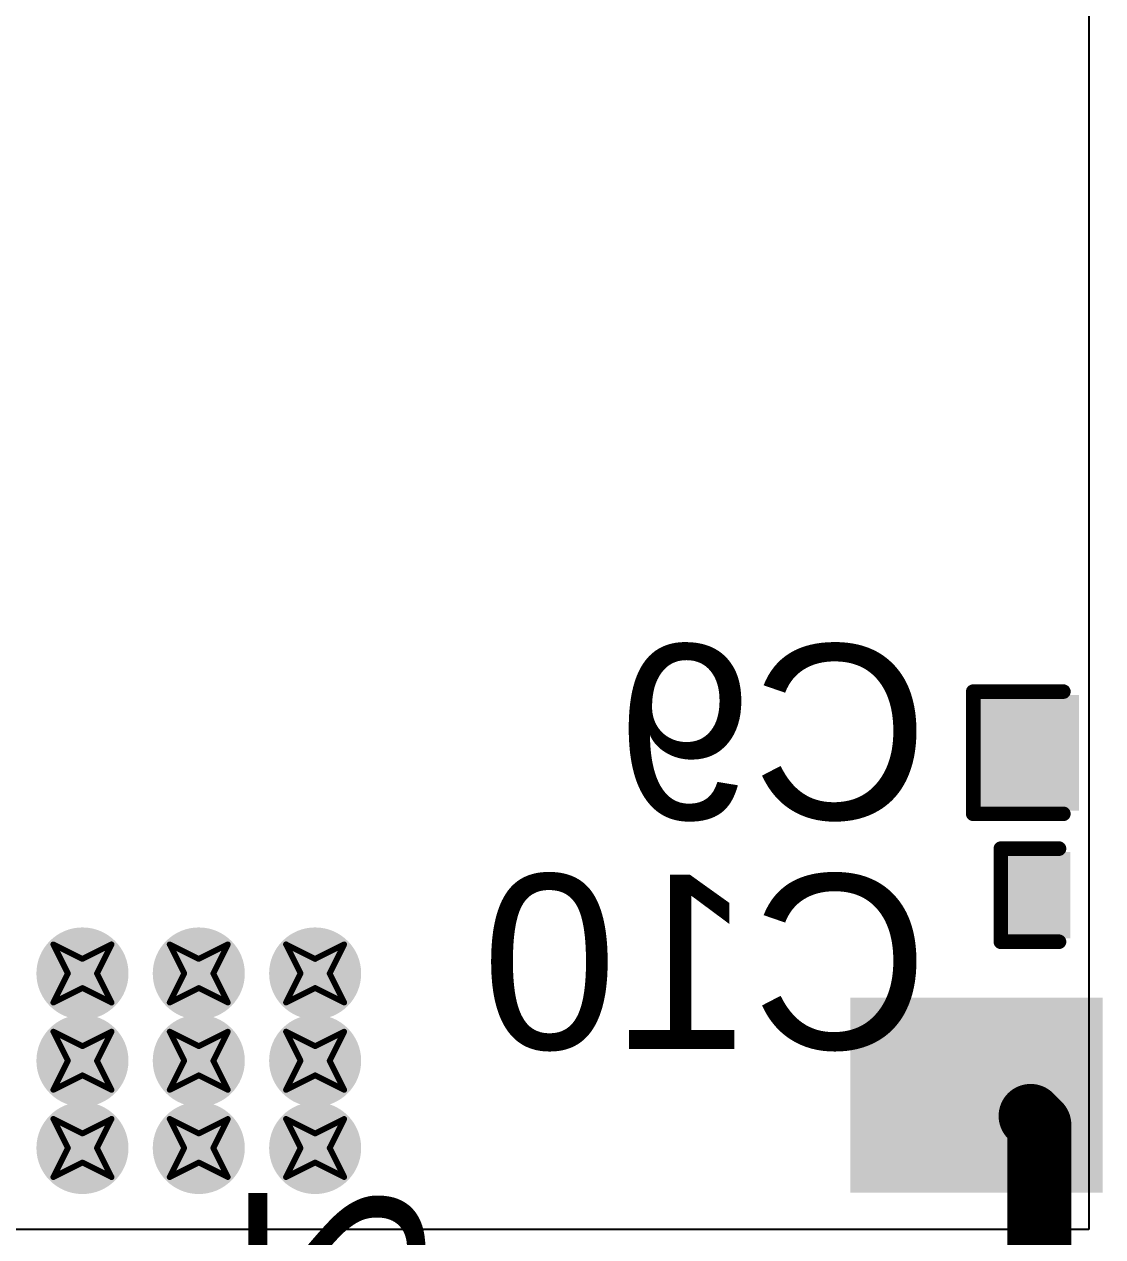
# Model space of a CAD drawing. Header units: inches. Extents: x -11 to 1110, y -7 to 455.
# Drawn here: x 661.09 to 670.5, y 25.41 to 36 of the extents above; entities that cross this region are included whole.
import ezdxf

# ---------------------------------------------------------------- set-up
doc = ezdxf.new("R2010")
doc.units = ezdxf.units.IN
for name, color, linetype in [('Bottom Layer', 5, 'Continuous'), ('Bottom Overlay', 54, 'Continuous'), ('Bottom Paste', 16, 'Continuous'), ('Bottom Solder', 6, 'Continuous'), ('Drill Drawing', 1, 'Continuous'), ('Top Layer', 1, 'Continuous'), ('Top Solder', 216, 'Continuous'), ('Via Holes', 16, 'Continuous')]:
    doc.layers.add(name, color=color, linetype=linetype)
doc.styles.add('Arial', font='', dxfattribs={"height": 0.2})
doc.styles.get('Arial').set_extended_font_data('Arial')

msp = doc.modelspace()

# ---------------------------------------------------------------- hatches: boundary and pattern name
at = {"layer": 'Bottom Layer'}
for points in [[(670.236, 30.083), (670.236, 29.194), (669.474, 29.194), (669.474, 30.083)], [(669.703, 28.077), (669.703, 28.712), (670.16, 28.712), (670.16, 28.077)], [(668.402, 25.898), (668.402, 27.398), (670.402, 27.398), (670.402, 25.898)]]:
    msp.add_hatch(color=5, dxfattribs=at).paths.add_polyline_path(points)
h = msp.add_hatch(color=5, dxfattribs=at)
edge = h.paths.add_edge_path()
edge.add_arc((661.594, 27.711), 0.3, 0, 360)
h = msp.add_hatch(color=5, dxfattribs=at)
edge = h.paths.add_edge_path()
edge.add_arc((662.61, 27.711), 0.3, 0, 360)
h = msp.add_hatch(color=5, dxfattribs=at)
edge = h.paths.add_edge_path()
edge.add_arc((663.626, 27.711), 0.3, 0, 360)
h = msp.add_hatch(color=5, dxfattribs=at)
edge = h.paths.add_edge_path()
edge.add_arc((661.594, 26.949), 0.3, 0, 360)
h = msp.add_hatch(color=5, dxfattribs=at)
edge = h.paths.add_edge_path()
edge.add_arc((662.61, 26.949), 0.3, 0, 360)
h = msp.add_hatch(color=5, dxfattribs=at)
edge = h.paths.add_edge_path()
edge.add_arc((663.626, 26.949), 0.3, 0, 360)
h = msp.add_hatch(color=5, dxfattribs=at)
edge = h.paths.add_edge_path()
edge.add_arc((661.594, 26.187), 0.3, 0, 360)
h = msp.add_hatch(color=5, dxfattribs=at)
edge = h.paths.add_edge_path()
edge.add_arc((662.61, 26.187), 0.3, 0, 360)
h = msp.add_hatch(color=5, dxfattribs=at)
edge = h.paths.add_edge_path()
edge.add_arc((663.626, 26.187), 0.3, 0, 360)
at = {"layer": 'Bottom Paste'}
for points in [[(670.236, 30.083), (670.236, 29.194), (669.474, 29.194), (669.474, 30.083)], [(669.703, 28.077), (669.703, 28.712), (670.16, 28.712), (670.16, 28.077)], [(668.402, 25.898), (668.402, 27.398), (670.402, 27.398), (670.402, 25.898)]]:
    msp.add_hatch(color=16, dxfattribs=at).paths.add_polyline_path(points)
at = {"layer": 'Bottom Solder'}
for points in [[(670.296, 30.143), (670.296, 29.134), (669.414, 29.134), (669.414, 30.143)], [(669.643, 28.017), (669.643, 28.772), (670.22, 28.772), (670.22, 28.017)], [(668.301, 25.796), (668.301, 27.5), (670.504, 27.5), (670.504, 25.796)]]:
    msp.add_hatch(color=6, dxfattribs=at).paths.add_polyline_path(points)
h = msp.add_hatch(color=6, dxfattribs=at)
edge = h.paths.add_edge_path()
edge.add_arc((661.594, 27.711), 0.402, 0, 360)
h = msp.add_hatch(color=6, dxfattribs=at)
edge = h.paths.add_edge_path()
edge.add_arc((662.61, 27.711), 0.402, 0, 360)
h = msp.add_hatch(color=6, dxfattribs=at)
edge = h.paths.add_edge_path()
edge.add_arc((663.626, 27.711), 0.402, 0, 360)
h = msp.add_hatch(color=6, dxfattribs=at)
edge = h.paths.add_edge_path()
edge.add_arc((661.594, 26.949), 0.402, 0, 360)
h = msp.add_hatch(color=6, dxfattribs=at)
edge = h.paths.add_edge_path()
edge.add_arc((662.61, 26.949), 0.402, 0, 360)
h = msp.add_hatch(color=6, dxfattribs=at)
edge = h.paths.add_edge_path()
edge.add_arc((663.626, 26.949), 0.402, 0, 360)
h = msp.add_hatch(color=6, dxfattribs=at)
edge = h.paths.add_edge_path()
edge.add_arc((661.594, 26.187), 0.402, 0, 360)
h = msp.add_hatch(color=6, dxfattribs=at)
edge = h.paths.add_edge_path()
edge.add_arc((662.61, 26.187), 0.402, 0, 360)
h = msp.add_hatch(color=6, dxfattribs=at)
edge = h.paths.add_edge_path()
edge.add_arc((663.626, 26.187), 0.402, 0, 360)
at = {"layer": 'Top Layer'}
h = msp.add_hatch(color=1, dxfattribs=at)
edge = h.paths.add_edge_path()
edge.add_arc((661.594, 27.711), 0.3, 0, 360)
h = msp.add_hatch(color=1, dxfattribs=at)
edge = h.paths.add_edge_path()
edge.add_arc((662.61, 27.711), 0.3, 0, 360)
h = msp.add_hatch(color=1, dxfattribs=at)
edge = h.paths.add_edge_path()
edge.add_arc((663.626, 27.711), 0.3, 0, 360)
h = msp.add_hatch(color=1, dxfattribs=at)
edge = h.paths.add_edge_path()
edge.add_arc((661.594, 26.949), 0.3, 0, 360)
h = msp.add_hatch(color=1, dxfattribs=at)
edge = h.paths.add_edge_path()
edge.add_arc((662.61, 26.949), 0.3, 0, 360)
h = msp.add_hatch(color=1, dxfattribs=at)
edge = h.paths.add_edge_path()
edge.add_arc((663.626, 26.949), 0.3, 0, 360)
h = msp.add_hatch(color=1, dxfattribs=at)
edge = h.paths.add_edge_path()
edge.add_arc((661.594, 26.187), 0.3, 0, 360)
h = msp.add_hatch(color=1, dxfattribs=at)
edge = h.paths.add_edge_path()
edge.add_arc((662.61, 26.187), 0.3, 0, 360)
h = msp.add_hatch(color=1, dxfattribs=at)
edge = h.paths.add_edge_path()
edge.add_arc((663.626, 26.187), 0.3, 0, 360)
at = {"layer": 'Top Solder'}
h = msp.add_hatch(color=216, dxfattribs=at)
edge = h.paths.add_edge_path()
edge.add_arc((661.594, 27.711), 0.402, 0, 360)
h = msp.add_hatch(color=216, dxfattribs=at)
edge = h.paths.add_edge_path()
edge.add_arc((662.61, 27.711), 0.402, 0, 360)
h = msp.add_hatch(color=216, dxfattribs=at)
edge = h.paths.add_edge_path()
edge.add_arc((663.626, 27.711), 0.402, 0, 360)
h = msp.add_hatch(color=216, dxfattribs=at)
edge = h.paths.add_edge_path()
edge.add_arc((661.594, 26.949), 0.402, 0, 360)
h = msp.add_hatch(color=216, dxfattribs=at)
edge = h.paths.add_edge_path()
edge.add_arc((662.61, 26.949), 0.402, 0, 360)
h = msp.add_hatch(color=216, dxfattribs=at)
edge = h.paths.add_edge_path()
edge.add_arc((663.626, 26.949), 0.402, 0, 360)
h = msp.add_hatch(color=216, dxfattribs=at)
edge = h.paths.add_edge_path()
edge.add_arc((661.594, 26.187), 0.402, 0, 360)
h = msp.add_hatch(color=216, dxfattribs=at)
edge = h.paths.add_edge_path()
edge.add_arc((662.61, 26.187), 0.402, 0, 360)
h = msp.add_hatch(color=216, dxfattribs=at)
edge = h.paths.add_edge_path()
edge.add_arc((663.626, 26.187), 0.402, 0, 360)
at = {"layer": 'Via Holes'}
h = msp.add_hatch(color=7, dxfattribs=at)
edge = h.paths.add_edge_path()
edge.add_arc((661.594, 27.711), 0.15, 0, 360)
h = msp.add_hatch(color=7, dxfattribs=at)
edge = h.paths.add_edge_path()
edge.add_arc((662.61, 27.711), 0.15, 0, 360)
h = msp.add_hatch(color=7, dxfattribs=at)
edge = h.paths.add_edge_path()
edge.add_arc((663.626, 27.711), 0.15, 0, 360)
h = msp.add_hatch(color=7, dxfattribs=at)
edge = h.paths.add_edge_path()
edge.add_arc((661.594, 26.949), 0.15, 0, 360)
h = msp.add_hatch(color=7, dxfattribs=at)
edge = h.paths.add_edge_path()
edge.add_arc((662.61, 26.949), 0.15, 0, 360)
h = msp.add_hatch(color=7, dxfattribs=at)
edge = h.paths.add_edge_path()
edge.add_arc((663.626, 26.949), 0.15, 0, 360)
h = msp.add_hatch(color=7, dxfattribs=at)
edge = h.paths.add_edge_path()
edge.add_arc((661.594, 26.187), 0.15, 0, 360)
h = msp.add_hatch(color=7, dxfattribs=at)
edge = h.paths.add_edge_path()
edge.add_arc((662.61, 26.187), 0.15, 0, 360)
h = msp.add_hatch(color=7, dxfattribs=at)
edge = h.paths.add_edge_path()
edge.add_arc((663.626, 26.187), 0.15, 0, 360)

# ---------------------------------------------------------------- linework, layer by layer
at = {"layer": 'Bottom Layer'}
for p, q in [((670.382, 41.707), (670.382, 25.476)), ((670.382, 25.476), (623.57, 25.476))]:
    msp.add_line(p, q, dxfattribs=at)
at = {"layer": 'Bottom Overlay'}
for points in [[(669.373, 29.105, 0.127, 0.127, 0), (669.373, 30.172, 0.127, 0.127, 0)], [(669.373, 30.172, 0.127, 0.127, 0), (670.16, 30.172, 0.127, 0.127, 0)], [(669.373, 29.105, 0.127, 0.127, 0), (670.16, 29.105, 0.127, 0.127, 0)], [(669.614, 28.801, 0.127, 0.127, 0), (670.122, 28.801, 0.127, 0.127, 0)], [(669.614, 27.988, 0.127, 0.127, 0), (669.614, 28.801, 0.127, 0.127, 0)], [(669.614, 27.988, 0.127, 0.127, 0), (670.122, 27.988, 0.127, 0.127, 0)]]:
    msp.add_lwpolyline(points, format="xyseb", dxfattribs=at)
for points in [[(669.341, 30.172, 0.0635, 0.0635, 1), (669.405, 30.172, 0.0635, 0.0635, 1)], [(669.341, 30.172, 0.0635, 0.0635, 1), (669.405, 30.172, 0.0635, 0.0635, 1)], [(670.128, 30.172, 0.0635, 0.0635, 1), (670.192, 30.172, 0.0635, 0.0635, 1)], [(669.341, 29.105, 0.0635, 0.0635, 1), (669.405, 29.105, 0.0635, 0.0635, 1)], [(669.341, 29.105, 0.0635, 0.0635, 1), (669.405, 29.105, 0.0635, 0.0635, 1)], [(670.128, 29.105, 0.0635, 0.0635, 1), (670.192, 29.105, 0.0635, 0.0635, 1)], [(669.582, 28.801, 0.0635, 0.0635, 1), (669.646, 28.801, 0.0635, 0.0635, 1)], [(669.582, 28.801, 0.0635, 0.0635, 1), (669.646, 28.801, 0.0635, 0.0635, 1)], [(670.09, 28.801, 0.0635, 0.0635, 1), (670.154, 28.801, 0.0635, 0.0635, 1)], [(669.582, 27.988, 0.0635, 0.0635, 1), (669.646, 27.988, 0.0635, 0.0635, 1)], [(669.582, 27.988, 0.0635, 0.0635, 1), (669.646, 27.988, 0.0635, 0.0635, 1)], [(670.09, 27.988, 0.0635, 0.0635, 1), (670.154, 27.988, 0.0635, 0.0635, 1)]]:
    msp.add_lwpolyline(points, format="xyseb", close=True, dxfattribs=at)
at = {"layer": 'Drill Drawing'}
for points in [[(661.34, 27.965, 0.0508, 0.0508, 0), (661.594, 27.838, 0.0508, 0.0508, 0)], [(661.34, 27.965, 0.0508, 0.0508, 0), (661.467, 27.711, 0.0508, 0.0508, 0)], [(661.594, 27.838, 0.0508, 0.0508, 0), (661.848, 27.965, 0.0508, 0.0508, 0)], [(661.721, 27.711, 0.0508, 0.0508, 0), (661.848, 27.965, 0.0508, 0.0508, 0)], [(662.356, 27.965, 0.0508, 0.0508, 0), (662.61, 27.838, 0.0508, 0.0508, 0)], [(662.356, 27.965, 0.0508, 0.0508, 0), (662.483, 27.711, 0.0508, 0.0508, 0)], [(662.61, 27.838, 0.0508, 0.0508, 0), (662.864, 27.965, 0.0508, 0.0508, 0)], [(662.737, 27.711, 0.0508, 0.0508, 0), (662.864, 27.965, 0.0508, 0.0508, 0)], [(663.372, 27.965, 0.0508, 0.0508, 0), (663.626, 27.838, 0.0508, 0.0508, 0)], [(663.372, 27.965, 0.0508, 0.0508, 0), (663.499, 27.711, 0.0508, 0.0508, 0)], [(663.626, 27.838, 0.0508, 0.0508, 0), (663.88, 27.965, 0.0508, 0.0508, 0)], [(663.753, 27.711, 0.0508, 0.0508, 0), (663.88, 27.965, 0.0508, 0.0508, 0)], [(661.34, 27.457, 0.0508, 0.0508, 0), (661.467, 27.711, 0.0508, 0.0508, 0)], [(661.721, 27.711, 0.0508, 0.0508, 0), (661.848, 27.457, 0.0508, 0.0508, 0)], [(662.356, 27.457, 0.0508, 0.0508, 0), (662.483, 27.711, 0.0508, 0.0508, 0)], [(662.737, 27.711, 0.0508, 0.0508, 0), (662.864, 27.457, 0.0508, 0.0508, 0)], [(663.372, 27.457, 0.0508, 0.0508, 0), (663.499, 27.711, 0.0508, 0.0508, 0)], [(663.753, 27.711, 0.0508, 0.0508, 0), (663.88, 27.457, 0.0508, 0.0508, 0)], [(661.34, 27.457, 0.0508, 0.0508, 0), (661.594, 27.584, 0.0508, 0.0508, 0)], [(661.594, 27.584, 0.0508, 0.0508, 0), (661.848, 27.457, 0.0508, 0.0508, 0)], [(662.356, 27.457, 0.0508, 0.0508, 0), (662.61, 27.584, 0.0508, 0.0508, 0)], [(662.61, 27.584, 0.0508, 0.0508, 0), (662.864, 27.457, 0.0508, 0.0508, 0)], [(663.372, 27.457, 0.0508, 0.0508, 0), (663.626, 27.584, 0.0508, 0.0508, 0)], [(663.626, 27.584, 0.0508, 0.0508, 0), (663.88, 27.457, 0.0508, 0.0508, 0)], [(661.34, 27.203, 0.0508, 0.0508, 0), (661.594, 27.076, 0.0508, 0.0508, 0)], [(661.34, 27.203, 0.0508, 0.0508, 0), (661.467, 26.949, 0.0508, 0.0508, 0)], [(661.594, 27.076, 0.0508, 0.0508, 0), (661.848, 27.203, 0.0508, 0.0508, 0)], [(661.721, 26.949, 0.0508, 0.0508, 0), (661.848, 27.203, 0.0508, 0.0508, 0)], [(662.356, 27.203, 0.0508, 0.0508, 0), (662.61, 27.076, 0.0508, 0.0508, 0)], [(662.356, 27.203, 0.0508, 0.0508, 0), (662.483, 26.949, 0.0508, 0.0508, 0)], [(662.61, 27.076, 0.0508, 0.0508, 0), (662.864, 27.203, 0.0508, 0.0508, 0)], [(662.737, 26.949, 0.0508, 0.0508, 0), (662.864, 27.203, 0.0508, 0.0508, 0)], [(663.372, 27.203, 0.0508, 0.0508, 0), (663.626, 27.076, 0.0508, 0.0508, 0)], [(663.372, 27.203, 0.0508, 0.0508, 0), (663.499, 26.949, 0.0508, 0.0508, 0)], [(663.626, 27.076, 0.0508, 0.0508, 0), (663.88, 27.203, 0.0508, 0.0508, 0)], [(663.753, 26.949, 0.0508, 0.0508, 0), (663.88, 27.203, 0.0508, 0.0508, 0)], [(661.34, 26.695, 0.0508, 0.0508, 0), (661.467, 26.949, 0.0508, 0.0508, 0)], [(661.721, 26.949, 0.0508, 0.0508, 0), (661.848, 26.695, 0.0508, 0.0508, 0)], [(662.356, 26.695, 0.0508, 0.0508, 0), (662.483, 26.949, 0.0508, 0.0508, 0)], [(662.737, 26.949, 0.0508, 0.0508, 0), (662.864, 26.695, 0.0508, 0.0508, 0)], [(663.372, 26.695, 0.0508, 0.0508, 0), (663.499, 26.949, 0.0508, 0.0508, 0)], [(663.753, 26.949, 0.0508, 0.0508, 0), (663.88, 26.695, 0.0508, 0.0508, 0)], [(661.34, 26.695, 0.0508, 0.0508, 0), (661.594, 26.822, 0.0508, 0.0508, 0)], [(661.594, 26.822, 0.0508, 0.0508, 0), (661.848, 26.695, 0.0508, 0.0508, 0)], [(662.356, 26.695, 0.0508, 0.0508, 0), (662.61, 26.822, 0.0508, 0.0508, 0)], [(662.61, 26.822, 0.0508, 0.0508, 0), (662.864, 26.695, 0.0508, 0.0508, 0)], [(663.372, 26.695, 0.0508, 0.0508, 0), (663.626, 26.822, 0.0508, 0.0508, 0)], [(663.626, 26.822, 0.0508, 0.0508, 0), (663.88, 26.695, 0.0508, 0.0508, 0)], [(661.34, 26.441, 0.0508, 0.0508, 0), (661.594, 26.314, 0.0508, 0.0508, 0)], [(661.34, 26.441, 0.0508, 0.0508, 0), (661.467, 26.187, 0.0508, 0.0508, 0)], [(661.594, 26.314, 0.0508, 0.0508, 0), (661.848, 26.441, 0.0508, 0.0508, 0)], [(661.721, 26.187, 0.0508, 0.0508, 0), (661.848, 26.441, 0.0508, 0.0508, 0)], [(662.356, 26.441, 0.0508, 0.0508, 0), (662.61, 26.314, 0.0508, 0.0508, 0)], [(662.356, 26.441, 0.0508, 0.0508, 0), (662.483, 26.187, 0.0508, 0.0508, 0)], [(662.61, 26.314, 0.0508, 0.0508, 0), (662.864, 26.441, 0.0508, 0.0508, 0)], [(662.737, 26.187, 0.0508, 0.0508, 0), (662.864, 26.441, 0.0508, 0.0508, 0)], [(663.372, 26.441, 0.0508, 0.0508, 0), (663.626, 26.314, 0.0508, 0.0508, 0)], [(663.372, 26.441, 0.0508, 0.0508, 0), (663.499, 26.187, 0.0508, 0.0508, 0)], [(663.626, 26.314, 0.0508, 0.0508, 0), (663.88, 26.441, 0.0508, 0.0508, 0)], [(663.753, 26.187, 0.0508, 0.0508, 0), (663.88, 26.441, 0.0508, 0.0508, 0)], [(661.34, 25.933, 0.0508, 0.0508, 0), (661.467, 26.187, 0.0508, 0.0508, 0)], [(661.721, 26.187, 0.0508, 0.0508, 0), (661.848, 25.933, 0.0508, 0.0508, 0)], [(662.356, 25.933, 0.0508, 0.0508, 0), (662.483, 26.187, 0.0508, 0.0508, 0)], [(662.737, 26.187, 0.0508, 0.0508, 0), (662.864, 25.933, 0.0508, 0.0508, 0)], [(663.372, 25.933, 0.0508, 0.0508, 0), (663.499, 26.187, 0.0508, 0.0508, 0)], [(663.753, 26.187, 0.0508, 0.0508, 0), (663.88, 25.933, 0.0508, 0.0508, 0)], [(661.34, 25.933, 0.0508, 0.0508, 0), (661.594, 26.06, 0.0508, 0.0508, 0)], [(661.594, 26.06, 0.0508, 0.0508, 0), (661.848, 25.933, 0.0508, 0.0508, 0)], [(662.356, 25.933, 0.0508, 0.0508, 0), (662.61, 26.06, 0.0508, 0.0508, 0)], [(662.61, 26.06, 0.0508, 0.0508, 0), (662.864, 25.933, 0.0508, 0.0508, 0)], [(663.372, 25.933, 0.0508, 0.0508, 0), (663.626, 26.06, 0.0508, 0.0508, 0)], [(663.626, 26.06, 0.0508, 0.0508, 0), (663.88, 25.933, 0.0508, 0.0508, 0)]]:
    msp.add_lwpolyline(points, format="xyseb", dxfattribs=at)
for points in [[(661.327, 27.965, 0.0254, 0.0254, 1), (661.352, 27.965, 0.0254, 0.0254, 1)], [(661.327, 27.965, 0.0254, 0.0254, 1), (661.352, 27.965, 0.0254, 0.0254, 1)], [(661.835, 27.965, 0.0254, 0.0254, 1), (661.861, 27.965, 0.0254, 0.0254, 1)], [(661.835, 27.965, 0.0254, 0.0254, 1), (661.861, 27.965, 0.0254, 0.0254, 1)], [(662.343, 27.965, 0.0254, 0.0254, 1), (662.368, 27.965, 0.0254, 0.0254, 1)], [(662.343, 27.965, 0.0254, 0.0254, 1), (662.368, 27.965, 0.0254, 0.0254, 1)], [(662.851, 27.965, 0.0254, 0.0254, 1), (662.876, 27.965, 0.0254, 0.0254, 1)], [(662.851, 27.965, 0.0254, 0.0254, 1), (662.876, 27.965, 0.0254, 0.0254, 1)], [(663.359, 27.965, 0.0254, 0.0254, 1), (663.385, 27.965, 0.0254, 0.0254, 1)], [(663.359, 27.965, 0.0254, 0.0254, 1), (663.385, 27.965, 0.0254, 0.0254, 1)], [(663.867, 27.965, 0.0254, 0.0254, 1), (663.892, 27.965, 0.0254, 0.0254, 1)], [(663.867, 27.965, 0.0254, 0.0254, 1), (663.892, 27.965, 0.0254, 0.0254, 1)], [(661.581, 27.838, 0.0254, 0.0254, 1), (661.606, 27.838, 0.0254, 0.0254, 1)], [(661.581, 27.838, 0.0254, 0.0254, 1), (661.606, 27.838, 0.0254, 0.0254, 1)], [(662.597, 27.838, 0.0254, 0.0254, 1), (662.622, 27.838, 0.0254, 0.0254, 1)], [(662.597, 27.838, 0.0254, 0.0254, 1), (662.622, 27.838, 0.0254, 0.0254, 1)], [(663.613, 27.838, 0.0254, 0.0254, 1), (663.639, 27.838, 0.0254, 0.0254, 1)], [(663.613, 27.838, 0.0254, 0.0254, 1), (663.639, 27.838, 0.0254, 0.0254, 1)], [(661.454, 27.711, 0.0254, 0.0254, 1), (661.48, 27.711, 0.0254, 0.0254, 1)], [(661.454, 27.711, 0.0254, 0.0254, 1), (661.48, 27.711, 0.0254, 0.0254, 1)], [(661.708, 27.711, 0.0254, 0.0254, 1), (661.733, 27.711, 0.0254, 0.0254, 1)], [(661.708, 27.711, 0.0254, 0.0254, 1), (661.733, 27.711, 0.0254, 0.0254, 1)], [(662.47, 27.711, 0.0254, 0.0254, 1), (662.495, 27.711, 0.0254, 0.0254, 1)], [(662.47, 27.711, 0.0254, 0.0254, 1), (662.495, 27.711, 0.0254, 0.0254, 1)], [(662.724, 27.711, 0.0254, 0.0254, 1), (662.75, 27.711, 0.0254, 0.0254, 1)], [(662.724, 27.711, 0.0254, 0.0254, 1), (662.75, 27.711, 0.0254, 0.0254, 1)], [(663.486, 27.711, 0.0254, 0.0254, 1), (663.511, 27.711, 0.0254, 0.0254, 1)], [(663.486, 27.711, 0.0254, 0.0254, 1), (663.511, 27.711, 0.0254, 0.0254, 1)], [(663.74, 27.711, 0.0254, 0.0254, 1), (663.765, 27.711, 0.0254, 0.0254, 1)], [(663.74, 27.711, 0.0254, 0.0254, 1), (663.765, 27.711, 0.0254, 0.0254, 1)], [(661.581, 27.584, 0.0254, 0.0254, 1), (661.606, 27.584, 0.0254, 0.0254, 1)], [(661.581, 27.584, 0.0254, 0.0254, 1), (661.606, 27.584, 0.0254, 0.0254, 1)], [(662.597, 27.584, 0.0254, 0.0254, 1), (662.622, 27.584, 0.0254, 0.0254, 1)], [(662.597, 27.584, 0.0254, 0.0254, 1), (662.622, 27.584, 0.0254, 0.0254, 1)], [(663.613, 27.584, 0.0254, 0.0254, 1), (663.639, 27.584, 0.0254, 0.0254, 1)], [(663.613, 27.584, 0.0254, 0.0254, 1), (663.639, 27.584, 0.0254, 0.0254, 1)], [(661.327, 27.457, 0.0254, 0.0254, 1), (661.352, 27.457, 0.0254, 0.0254, 1)], [(661.327, 27.457, 0.0254, 0.0254, 1), (661.352, 27.457, 0.0254, 0.0254, 1)], [(661.835, 27.457, 0.0254, 0.0254, 1), (661.861, 27.457, 0.0254, 0.0254, 1)], [(661.835, 27.457, 0.0254, 0.0254, 1), (661.861, 27.457, 0.0254, 0.0254, 1)], [(662.343, 27.457, 0.0254, 0.0254, 1), (662.368, 27.457, 0.0254, 0.0254, 1)], [(662.343, 27.457, 0.0254, 0.0254, 1), (662.368, 27.457, 0.0254, 0.0254, 1)], [(662.851, 27.457, 0.0254, 0.0254, 1), (662.876, 27.457, 0.0254, 0.0254, 1)], [(662.851, 27.457, 0.0254, 0.0254, 1), (662.876, 27.457, 0.0254, 0.0254, 1)], [(663.359, 27.457, 0.0254, 0.0254, 1), (663.385, 27.457, 0.0254, 0.0254, 1)], [(663.359, 27.457, 0.0254, 0.0254, 1), (663.385, 27.457, 0.0254, 0.0254, 1)], [(663.867, 27.457, 0.0254, 0.0254, 1), (663.892, 27.457, 0.0254, 0.0254, 1)], [(663.867, 27.457, 0.0254, 0.0254, 1), (663.892, 27.457, 0.0254, 0.0254, 1)], [(661.327, 27.203, 0.0254, 0.0254, 1), (661.352, 27.203, 0.0254, 0.0254, 1)], [(661.327, 27.203, 0.0254, 0.0254, 1), (661.352, 27.203, 0.0254, 0.0254, 1)], [(661.835, 27.203, 0.0254, 0.0254, 1), (661.861, 27.203, 0.0254, 0.0254, 1)], [(661.835, 27.203, 0.0254, 0.0254, 1), (661.861, 27.203, 0.0254, 0.0254, 1)], [(662.343, 27.203, 0.0254, 0.0254, 1), (662.368, 27.203, 0.0254, 0.0254, 1)], [(662.343, 27.203, 0.0254, 0.0254, 1), (662.368, 27.203, 0.0254, 0.0254, 1)], [(662.851, 27.203, 0.0254, 0.0254, 1), (662.876, 27.203, 0.0254, 0.0254, 1)], [(662.851, 27.203, 0.0254, 0.0254, 1), (662.876, 27.203, 0.0254, 0.0254, 1)], [(663.359, 27.203, 0.0254, 0.0254, 1), (663.385, 27.203, 0.0254, 0.0254, 1)], [(663.359, 27.203, 0.0254, 0.0254, 1), (663.385, 27.203, 0.0254, 0.0254, 1)], [(663.867, 27.203, 0.0254, 0.0254, 1), (663.892, 27.203, 0.0254, 0.0254, 1)], [(663.867, 27.203, 0.0254, 0.0254, 1), (663.892, 27.203, 0.0254, 0.0254, 1)], [(661.581, 27.076, 0.0254, 0.0254, 1), (661.606, 27.076, 0.0254, 0.0254, 1)], [(661.581, 27.076, 0.0254, 0.0254, 1), (661.606, 27.076, 0.0254, 0.0254, 1)], [(662.597, 27.076, 0.0254, 0.0254, 1), (662.622, 27.076, 0.0254, 0.0254, 1)], [(662.597, 27.076, 0.0254, 0.0254, 1), (662.622, 27.076, 0.0254, 0.0254, 1)], [(663.613, 27.076, 0.0254, 0.0254, 1), (663.639, 27.076, 0.0254, 0.0254, 1)], [(663.613, 27.076, 0.0254, 0.0254, 1), (663.639, 27.076, 0.0254, 0.0254, 1)], [(661.454, 26.949, 0.0254, 0.0254, 1), (661.48, 26.949, 0.0254, 0.0254, 1)], [(661.454, 26.949, 0.0254, 0.0254, 1), (661.48, 26.949, 0.0254, 0.0254, 1)], [(661.708, 26.949, 0.0254, 0.0254, 1), (661.733, 26.949, 0.0254, 0.0254, 1)], [(661.708, 26.949, 0.0254, 0.0254, 1), (661.733, 26.949, 0.0254, 0.0254, 1)], [(662.47, 26.949, 0.0254, 0.0254, 1), (662.495, 26.949, 0.0254, 0.0254, 1)], [(662.47, 26.949, 0.0254, 0.0254, 1), (662.495, 26.949, 0.0254, 0.0254, 1)], [(662.724, 26.949, 0.0254, 0.0254, 1), (662.75, 26.949, 0.0254, 0.0254, 1)], [(662.724, 26.949, 0.0254, 0.0254, 1), (662.75, 26.949, 0.0254, 0.0254, 1)], [(663.486, 26.949, 0.0254, 0.0254, 1), (663.511, 26.949, 0.0254, 0.0254, 1)], [(663.486, 26.949, 0.0254, 0.0254, 1), (663.511, 26.949, 0.0254, 0.0254, 1)], [(663.74, 26.949, 0.0254, 0.0254, 1), (663.765, 26.949, 0.0254, 0.0254, 1)], [(663.74, 26.949, 0.0254, 0.0254, 1), (663.765, 26.949, 0.0254, 0.0254, 1)], [(661.581, 26.822, 0.0254, 0.0254, 1), (661.606, 26.822, 0.0254, 0.0254, 1)], [(661.581, 26.822, 0.0254, 0.0254, 1), (661.606, 26.822, 0.0254, 0.0254, 1)], [(662.597, 26.822, 0.0254, 0.0254, 1), (662.622, 26.822, 0.0254, 0.0254, 1)], [(662.597, 26.822, 0.0254, 0.0254, 1), (662.622, 26.822, 0.0254, 0.0254, 1)], [(663.613, 26.822, 0.0254, 0.0254, 1), (663.639, 26.822, 0.0254, 0.0254, 1)], [(663.613, 26.822, 0.0254, 0.0254, 1), (663.639, 26.822, 0.0254, 0.0254, 1)], [(661.327, 26.695, 0.0254, 0.0254, 1), (661.352, 26.695, 0.0254, 0.0254, 1)], [(661.327, 26.695, 0.0254, 0.0254, 1), (661.352, 26.695, 0.0254, 0.0254, 1)], [(661.835, 26.695, 0.0254, 0.0254, 1), (661.861, 26.695, 0.0254, 0.0254, 1)], [(661.835, 26.695, 0.0254, 0.0254, 1), (661.861, 26.695, 0.0254, 0.0254, 1)], [(662.343, 26.695, 0.0254, 0.0254, 1), (662.368, 26.695, 0.0254, 0.0254, 1)], [(662.343, 26.695, 0.0254, 0.0254, 1), (662.368, 26.695, 0.0254, 0.0254, 1)], [(662.851, 26.695, 0.0254, 0.0254, 1), (662.876, 26.695, 0.0254, 0.0254, 1)], [(662.851, 26.695, 0.0254, 0.0254, 1), (662.876, 26.695, 0.0254, 0.0254, 1)], [(663.359, 26.695, 0.0254, 0.0254, 1), (663.385, 26.695, 0.0254, 0.0254, 1)], [(663.359, 26.695, 0.0254, 0.0254, 1), (663.385, 26.695, 0.0254, 0.0254, 1)], [(663.867, 26.695, 0.0254, 0.0254, 1), (663.892, 26.695, 0.0254, 0.0254, 1)], [(663.867, 26.695, 0.0254, 0.0254, 1), (663.892, 26.695, 0.0254, 0.0254, 1)], [(661.327, 26.441, 0.0254, 0.0254, 1), (661.352, 26.441, 0.0254, 0.0254, 1)], [(661.327, 26.441, 0.0254, 0.0254, 1), (661.352, 26.441, 0.0254, 0.0254, 1)], [(661.835, 26.441, 0.0254, 0.0254, 1), (661.861, 26.441, 0.0254, 0.0254, 1)], [(661.835, 26.441, 0.0254, 0.0254, 1), (661.861, 26.441, 0.0254, 0.0254, 1)], [(662.343, 26.441, 0.0254, 0.0254, 1), (662.368, 26.441, 0.0254, 0.0254, 1)], [(662.343, 26.441, 0.0254, 0.0254, 1), (662.368, 26.441, 0.0254, 0.0254, 1)], [(662.851, 26.441, 0.0254, 0.0254, 1), (662.876, 26.441, 0.0254, 0.0254, 1)], [(662.851, 26.441, 0.0254, 0.0254, 1), (662.876, 26.441, 0.0254, 0.0254, 1)], [(663.359, 26.441, 0.0254, 0.0254, 1), (663.385, 26.441, 0.0254, 0.0254, 1)], [(663.359, 26.441, 0.0254, 0.0254, 1), (663.385, 26.441, 0.0254, 0.0254, 1)], [(663.867, 26.441, 0.0254, 0.0254, 1), (663.892, 26.441, 0.0254, 0.0254, 1)], [(663.867, 26.441, 0.0254, 0.0254, 1), (663.892, 26.441, 0.0254, 0.0254, 1)], [(661.581, 26.314, 0.0254, 0.0254, 1), (661.606, 26.314, 0.0254, 0.0254, 1)], [(661.581, 26.314, 0.0254, 0.0254, 1), (661.606, 26.314, 0.0254, 0.0254, 1)], [(662.597, 26.314, 0.0254, 0.0254, 1), (662.622, 26.314, 0.0254, 0.0254, 1)], [(662.597, 26.314, 0.0254, 0.0254, 1), (662.622, 26.314, 0.0254, 0.0254, 1)], [(663.613, 26.314, 0.0254, 0.0254, 1), (663.639, 26.314, 0.0254, 0.0254, 1)], [(663.613, 26.314, 0.0254, 0.0254, 1), (663.639, 26.314, 0.0254, 0.0254, 1)], [(661.454, 26.187, 0.0254, 0.0254, 1), (661.48, 26.187, 0.0254, 0.0254, 1)], [(661.454, 26.187, 0.0254, 0.0254, 1), (661.48, 26.187, 0.0254, 0.0254, 1)], [(661.708, 26.187, 0.0254, 0.0254, 1), (661.733, 26.187, 0.0254, 0.0254, 1)], [(661.708, 26.187, 0.0254, 0.0254, 1), (661.733, 26.187, 0.0254, 0.0254, 1)], [(662.47, 26.187, 0.0254, 0.0254, 1), (662.495, 26.187, 0.0254, 0.0254, 1)], [(662.47, 26.187, 0.0254, 0.0254, 1), (662.495, 26.187, 0.0254, 0.0254, 1)], [(662.724, 26.187, 0.0254, 0.0254, 1), (662.75, 26.187, 0.0254, 0.0254, 1)], [(662.724, 26.187, 0.0254, 0.0254, 1), (662.75, 26.187, 0.0254, 0.0254, 1)], [(663.486, 26.187, 0.0254, 0.0254, 1), (663.511, 26.187, 0.0254, 0.0254, 1)], [(663.486, 26.187, 0.0254, 0.0254, 1), (663.511, 26.187, 0.0254, 0.0254, 1)], [(663.74, 26.187, 0.0254, 0.0254, 1), (663.765, 26.187, 0.0254, 0.0254, 1)], [(663.74, 26.187, 0.0254, 0.0254, 1), (663.765, 26.187, 0.0254, 0.0254, 1)], [(661.581, 26.06, 0.0254, 0.0254, 1), (661.606, 26.06, 0.0254, 0.0254, 1)], [(661.581, 26.06, 0.0254, 0.0254, 1), (661.606, 26.06, 0.0254, 0.0254, 1)], [(662.597, 26.06, 0.0254, 0.0254, 1), (662.622, 26.06, 0.0254, 0.0254, 1)], [(662.597, 26.06, 0.0254, 0.0254, 1), (662.622, 26.06, 0.0254, 0.0254, 1)], [(663.613, 26.06, 0.0254, 0.0254, 1), (663.639, 26.06, 0.0254, 0.0254, 1)], [(663.613, 26.06, 0.0254, 0.0254, 1), (663.639, 26.06, 0.0254, 0.0254, 1)], [(661.327, 25.933, 0.0254, 0.0254, 1), (661.352, 25.933, 0.0254, 0.0254, 1)], [(661.327, 25.933, 0.0254, 0.0254, 1), (661.352, 25.933, 0.0254, 0.0254, 1)], [(661.835, 25.933, 0.0254, 0.0254, 1), (661.861, 25.933, 0.0254, 0.0254, 1)], [(661.835, 25.933, 0.0254, 0.0254, 1), (661.861, 25.933, 0.0254, 0.0254, 1)], [(662.343, 25.933, 0.0254, 0.0254, 1), (662.368, 25.933, 0.0254, 0.0254, 1)], [(662.343, 25.933, 0.0254, 0.0254, 1), (662.368, 25.933, 0.0254, 0.0254, 1)], [(662.851, 25.933, 0.0254, 0.0254, 1), (662.876, 25.933, 0.0254, 0.0254, 1)], [(662.851, 25.933, 0.0254, 0.0254, 1), (662.876, 25.933, 0.0254, 0.0254, 1)], [(663.359, 25.933, 0.0254, 0.0254, 1), (663.385, 25.933, 0.0254, 0.0254, 1)], [(663.359, 25.933, 0.0254, 0.0254, 1), (663.385, 25.933, 0.0254, 0.0254, 1)], [(663.867, 25.933, 0.0254, 0.0254, 1), (663.892, 25.933, 0.0254, 0.0254, 1)], [(663.867, 25.933, 0.0254, 0.0254, 1), (663.892, 25.933, 0.0254, 0.0254, 1)]]:
    msp.add_lwpolyline(points, format="xyseb", close=True, dxfattribs=at)
at = {"layer": 'Top Layer'}
for p, q in [((670.382, 41.58), (670.382, 25.476)), ((670.382, 25.476), (623.57, 25.476))]:
    msp.add_line(p, q, dxfattribs=at)
for points in [[(669.874, 26.467, 0.559, 0.559, 0), (669.95, 26.391, 0.559, 0.559, 0)], [(669.95, 20.218, 0.559, 0.559, 0), (669.95, 26.391, 0.559, 0.559, 0)]]:
    msp.add_lwpolyline(points, format="xyseb", dxfattribs=at)
for points in [[(669.734, 26.467, 0.279, 0.279, 1), (670.014, 26.467, 0.279, 0.279, 1)], [(669.811, 26.391, 0.279, 0.279, 1), (670.09, 26.391, 0.279, 0.279, 1)], [(669.811, 26.391, 0.279, 0.279, 1), (670.09, 26.391, 0.279, 0.279, 1)]]:
    msp.add_lwpolyline(points, format="xyseb", close=True, dxfattribs=at)

# ---------------------------------------------------------------- texts
at = {"layer": 'Bottom Overlay', "style": 'Arial', "text_generation_flag": 2}
for s, p in [('C9', (668.985, 29.058)), ('C10', (668.985, 27.051))]:
    msp.add_text(s, height=1.524, dxfattribs=at).set_placement(p)
msp.add_text('C12', height=1.524, rotation=270, dxfattribs=at).set_placement((663.042, 21.997))

doc.saveas('drawing.dxf')
